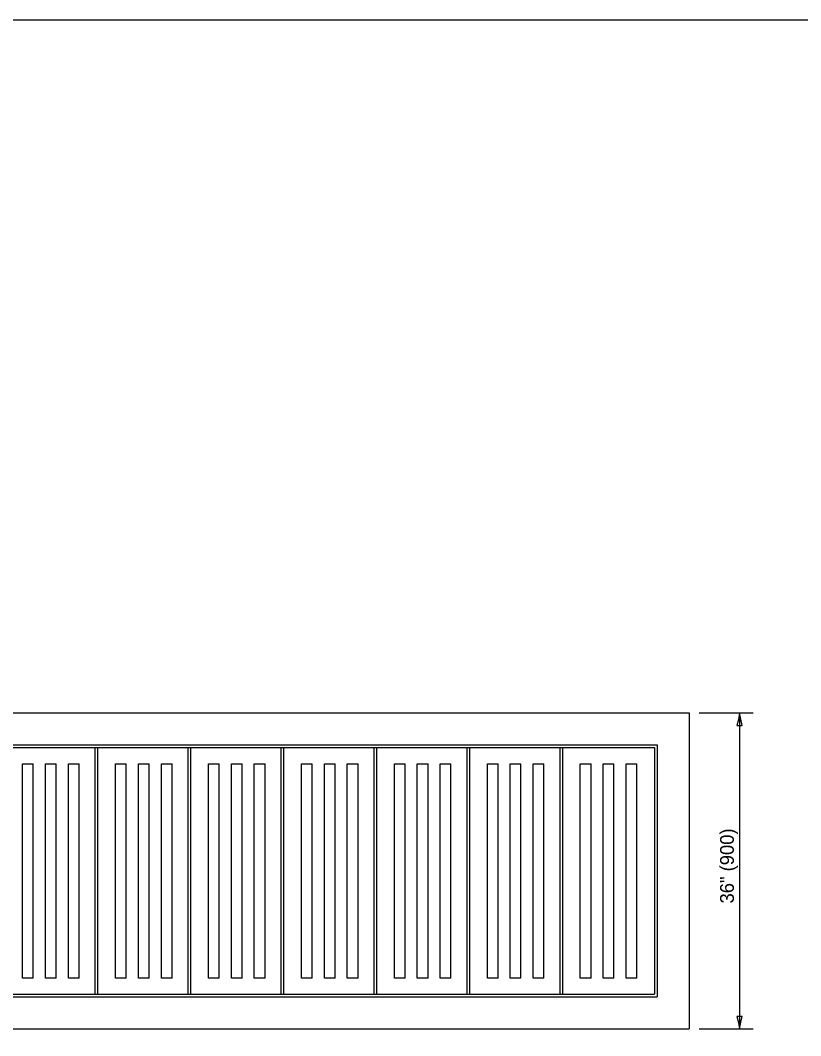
# Model space of a CAD drawing. Extents: x 2261691 to 2262321, y -3123551 to -3123151.
# Drawn here: x 2261884.3 to 2262057.1, y -3123375.6 to -3123150.6 of the extents above; entities that cross this region are included whole.
import ezdxf

# ---------------------------------------------------------------- set-up
doc = ezdxf.new("R2010")
doc.units = 0
for name, color, linetype in [('Default', 7, 'Continuous'), ('RD_Pr_Roadway_Dimensions', 7, 'Continuous'), ('RD_Pr_Roadway_Items', 7, 'Continuous')]:
    doc.layers.add(name, color=color, linetype=linetype)

msp = doc.modelspace()

# ---------------------------------------------------------------- linework, layer by layer
at = {"layer": 'Default'}
msp.add_lwpolyline([(2261690.59, -3123550.64), (2262320.59, -3123550.64), (2262320.59, -3123150.64), (2261690.59, -3123150.64)], close=True, dxfattribs=at)
at = {"layer": 'RD_Pr_Roadway_Dimensions'}
for p, q in [((2262034.64, -3123304.09), (2262046.54, -3123304.09)), ((2262043.57, -3123304.09), (2262043.57, -3123374.15)), ((2262034.64, -3123374.15), (2262046.54, -3123374.15))]:
    msp.add_line(p, q, dxfattribs=at)
for points in [[(2262042.98, -3123306.89), (2262043.57, -3123306.89), (2262044.16, -3123306.89), (2262043.81, -3123305.49), (2262043.57, -3123304.09), (2262043.3, -3123305.58)], [(2262044.16, -3123371.36), (2262043.57, -3123371.35), (2262042.98, -3123371.35), (2262043.33, -3123372.75), (2262043.57, -3123374.15), (2262043.84, -3123372.66)]]:
    msp.add_lwpolyline(points, close=True, dxfattribs=at)
at = {"layer": 'RD_Pr_Roadway_Items'}
for p, q in [((2261708.2, -3123304.09), (2262032.41, -3123304.09)), ((2262032.41, -3123304.09), (2262032.41, -3123374.15)), ((2261715.33, -3123311.21), (2262025.29, -3123311.21)), ((2261715.93, -3123311.8), (2262024.69, -3123311.8)), ((2261900.88, -3123366.44), (2261900.88, -3123311.8)), ((2261900.88, -3123366.44), (2261900.88, -3123311.8)), ((2261900.88, -3123366.44), (2261900.88, -3123311.8)), ((2261900.88, -3123366.44), (2261900.88, -3123311.8)), ((2261900.88, -3123366.44), (2261900.88, -3123311.8)), ((2261900.88, -3123366.44), (2261900.88, -3123311.8)), ((2261900.88, -3123366.44), (2261900.88, -3123311.8)), ((2261900.88, -3123366.44), (2261900.88, -3123311.8)), ((2261900.88, -3123366.44), (2261900.88, -3123311.8)), ((2261900.88, -3123366.44), (2261900.88, -3123311.8)), ((2261900.88, -3123366.44), (2261900.88, -3123311.8)), ((2261900.88, -3123366.44), (2261900.88, -3123311.8)), ((2261900.88, -3123366.44), (2261900.88, -3123311.8)), ((2261900.88, -3123366.44), (2261900.88, -3123311.8)), ((2261900.88, -3123366.44), (2261900.88, -3123311.8)), ((2261900.88, -3123366.44), (2261900.88, -3123311.8)), ((2261900.88, -3123366.44), (2261900.88, -3123311.8)), ((2261900.88, -3123366.44), (2261900.88, -3123311.8)), ((2261900.88, -3123366.44), (2261900.88, -3123311.8)), ((2261900.88, -3123366.44), (2261900.88, -3123311.8)), ((2261900.88, -3123366.44), (2261900.88, -3123311.8)), ((2261901.48, -3123366.44), (2261901.48, -3123311.8)), ((2261901.48, -3123366.44), (2261901.48, -3123311.8)), ((2261901.48, -3123366.44), (2261901.48, -3123311.8)), ((2261901.48, -3123366.44), (2261901.48, -3123311.8)), ((2261901.48, -3123366.44), (2261901.48, -3123311.8)), ((2261901.48, -3123366.44), (2261901.48, -3123311.8)), ((2261901.48, -3123366.44), (2261901.48, -3123311.8)), ((2261901.48, -3123366.44), (2261901.48, -3123311.8)), ((2261901.48, -3123366.44), (2261901.48, -3123311.8)), ((2261901.48, -3123366.44), (2261901.48, -3123311.8)), ((2261901.48, -3123366.44), (2261901.48, -3123311.8)), ((2261901.48, -3123366.44), (2261901.48, -3123311.8)), ((2261901.48, -3123366.44), (2261901.48, -3123311.8)), ((2261901.48, -3123366.44), (2261901.48, -3123311.8)), ((2261901.48, -3123366.44), (2261901.48, -3123311.8)), ((2261901.48, -3123366.44), (2261901.48, -3123311.8)), ((2261901.48, -3123366.44), (2261901.48, -3123311.8)), ((2261901.48, -3123366.44), (2261901.48, -3123311.8)), ((2261901.48, -3123366.44), (2261901.48, -3123311.8)), ((2261901.48, -3123366.44), (2261901.48, -3123311.8)), ((2261901.48, -3123366.44), (2261901.48, -3123311.8)), ((2261921.48, -3123366.44), (2261921.48, -3123311.8)), ((2261921.48, -3123366.44), (2261921.48, -3123311.8)), ((2261921.48, -3123366.44), (2261921.48, -3123311.8)), ((2261921.48, -3123366.44), (2261921.48, -3123311.8)), ((2261921.48, -3123366.44), (2261921.48, -3123311.8)), ((2261921.48, -3123366.44), (2261921.48, -3123311.8)), ((2261921.48, -3123366.44), (2261921.48, -3123311.8)), ((2261921.48, -3123366.44), (2261921.48, -3123311.8)), ((2261921.48, -3123366.44), (2261921.48, -3123311.8)), ((2261921.48, -3123366.44), (2261921.48, -3123311.8)), ((2261921.48, -3123366.44), (2261921.48, -3123311.8)), ((2261921.48, -3123366.44), (2261921.48, -3123311.8)), ((2261921.48, -3123366.44), (2261921.48, -3123311.8)), ((2261921.48, -3123366.44), (2261921.48, -3123311.8)), ((2261921.48, -3123366.44), (2261921.48, -3123311.8)), ((2261922.07, -3123366.44), (2261922.07, -3123311.8)), ((2261922.07, -3123366.44), (2261922.07, -3123311.8)), ((2261922.07, -3123366.44), (2261922.07, -3123311.8)), ((2261922.07, -3123366.44), (2261922.07, -3123311.8)), ((2261922.07, -3123366.44), (2261922.07, -3123311.8)), ((2261922.07, -3123366.44), (2261922.07, -3123311.8)), ((2261922.07, -3123366.44), (2261922.07, -3123311.8)), ((2261922.07, -3123366.44), (2261922.07, -3123311.8)), ((2261922.07, -3123366.44), (2261922.07, -3123311.8)), ((2261922.07, -3123366.44), (2261922.07, -3123311.8)), ((2261922.07, -3123366.44), (2261922.07, -3123311.8)), ((2261922.07, -3123366.44), (2261922.07, -3123311.8)), ((2261922.07, -3123366.44), (2261922.07, -3123311.8)), ((2261922.07, -3123366.44), (2261922.07, -3123311.8)), ((2261922.07, -3123366.44), (2261922.07, -3123311.8)), ((2261942.06, -3123366.44), (2261942.06, -3123311.8)), ((2261942.06, -3123366.44), (2261942.06, -3123311.8)), ((2261942.06, -3123366.44), (2261942.06, -3123311.8)), ((2261942.06, -3123366.44), (2261942.06, -3123311.8)), ((2261942.06, -3123366.44), (2261942.06, -3123311.8)), ((2261942.06, -3123366.44), (2261942.06, -3123311.8)), ((2261942.06, -3123366.44), (2261942.06, -3123311.8)), ((2261942.06, -3123366.44), (2261942.06, -3123311.8)), ((2261942.06, -3123366.44), (2261942.06, -3123311.8)), ((2261942.06, -3123366.44), (2261942.06, -3123311.8)), ((2261942.65, -3123366.44), (2261942.65, -3123311.8)), ((2261942.65, -3123366.44), (2261942.65, -3123311.8)), ((2261942.65, -3123366.44), (2261942.65, -3123311.8)), ((2261942.65, -3123366.44), (2261942.65, -3123311.8)), ((2261942.65, -3123366.44), (2261942.65, -3123311.8)), ((2261942.65, -3123366.44), (2261942.65, -3123311.8)), ((2261942.65, -3123366.44), (2261942.65, -3123311.8)), ((2261942.65, -3123366.44), (2261942.65, -3123311.8)), ((2261942.65, -3123366.44), (2261942.65, -3123311.8)), ((2261942.65, -3123366.44), (2261942.65, -3123311.8)), ((2261962.64, -3123366.44), (2261962.64, -3123311.8)), ((2261962.64, -3123366.44), (2261962.64, -3123311.8)), ((2261962.64, -3123366.44), (2261962.64, -3123311.8)), ((2261962.64, -3123366.44), (2261962.64, -3123311.8)), ((2261962.64, -3123366.44), (2261962.64, -3123311.8)), ((2261962.64, -3123366.44), (2261962.64, -3123311.8)), ((2261963.23, -3123366.44), (2261963.23, -3123311.8)), ((2261963.23, -3123366.44), (2261963.23, -3123311.8)), ((2261963.23, -3123366.44), (2261963.23, -3123311.8)), ((2261963.23, -3123366.44), (2261963.23, -3123311.8)), ((2261963.23, -3123366.44), (2261963.23, -3123311.8)), ((2261963.23, -3123366.44), (2261963.23, -3123311.8)), ((2261983.22, -3123366.44), (2261983.22, -3123311.8)), ((2261983.22, -3123366.44), (2261983.22, -3123311.8)), ((2261983.22, -3123366.44), (2261983.22, -3123311.8)), ((2261983.81, -3123366.44), (2261983.81, -3123311.8)), ((2261983.81, -3123366.44), (2261983.81, -3123311.8)), ((2261983.81, -3123366.44), (2261983.81, -3123311.8)), ((2262003.81, -3123366.44), (2262003.81, -3123311.8)), ((2262004.41, -3123366.44), (2262004.41, -3123311.8)), ((2262024.69, -3123311.8), (2262024.69, -3123366.44)), ((2262025.29, -3123311.21), (2262025.29, -3123367.03)), ((2261884.78, -3123315.37), (2261887.16, -3123315.37)), ((2261884.78, -3123362.87), (2261884.78, -3123315.37)), ((2261887.16, -3123362.87), (2261887.16, -3123315.37)), ((2261889.86, -3123315.37), (2261892.23, -3123315.37)), ((2261889.86, -3123362.87), (2261889.86, -3123315.37)), ((2261892.23, -3123362.87), (2261892.23, -3123315.37)), ((2261894.93, -3123315.37), (2261897.3, -3123315.37)), ((2261894.93, -3123362.87), (2261894.93, -3123315.37)), ((2261897.3, -3123362.87), (2261897.3, -3123315.37)), ((2261905.36, -3123315.37), (2261907.74, -3123315.37)), ((2261905.36, -3123362.87), (2261905.36, -3123315.37)), ((2261907.74, -3123362.87), (2261907.74, -3123315.37)), ((2261910.44, -3123315.37), (2261912.82, -3123315.37)), ((2261910.44, -3123362.87), (2261910.44, -3123315.37)), ((2261912.82, -3123362.87), (2261912.82, -3123315.37)), ((2261915.52, -3123315.37), (2261917.89, -3123315.37)), ((2261915.52, -3123362.87), (2261915.52, -3123315.37)), ((2261917.89, -3123362.87), (2261917.89, -3123315.37)), ((2261925.95, -3123315.37), (2261928.32, -3123315.37)), ((2261925.95, -3123362.87), (2261925.95, -3123315.37)), ((2261928.32, -3123362.87), (2261928.32, -3123315.37)), ((2261931.03, -3123315.37), (2261933.4, -3123315.37)), ((2261931.03, -3123362.87), (2261931.03, -3123315.37)), ((2261933.4, -3123362.87), (2261933.4, -3123315.37)), ((2261936.1, -3123315.37), (2261938.47, -3123315.37)), ((2261936.1, -3123362.87), (2261936.1, -3123315.37)), ((2261938.47, -3123362.87), (2261938.47, -3123315.37)), ((2261946.54, -3123315.37), (2261948.91, -3123315.37)), ((2261946.54, -3123362.87), (2261946.54, -3123315.37)), ((2261948.91, -3123362.87), (2261948.91, -3123315.37)), ((2261951.61, -3123315.37), (2261953.98, -3123315.37)), ((2261951.61, -3123362.87), (2261951.61, -3123315.37)), ((2261953.98, -3123362.87), (2261953.98, -3123315.37)), ((2261956.68, -3123315.37), (2261959.06, -3123315.37)), ((2261956.68, -3123362.87), (2261956.68, -3123315.37)), ((2261959.06, -3123362.87), (2261959.06, -3123315.37)), ((2261967.12, -3123315.37), (2261969.5, -3123315.37)), ((2261967.12, -3123362.87), (2261967.12, -3123315.37)), ((2261969.5, -3123362.87), (2261969.5, -3123315.37)), ((2261972.19, -3123315.37), (2261974.57, -3123315.37)), ((2261972.19, -3123362.87), (2261972.19, -3123315.37)), ((2261974.57, -3123362.87), (2261974.57, -3123315.37)), ((2261977.26, -3123315.37), (2261979.64, -3123315.37)), ((2261977.26, -3123362.87), (2261977.26, -3123315.37)), ((2261979.64, -3123362.87), (2261979.64, -3123315.37)), ((2261987.7, -3123315.37), (2261990.08, -3123315.37)), ((2261987.7, -3123362.87), (2261987.7, -3123315.37)), ((2261990.08, -3123362.87), (2261990.08, -3123315.37)), ((2261992.78, -3123315.37), (2261995.15, -3123315.37)), ((2261992.78, -3123362.87), (2261992.78, -3123315.37)), ((2261995.15, -3123362.87), (2261995.15, -3123315.37)), ((2261997.86, -3123315.37), (2262000.23, -3123315.37)), ((2261997.86, -3123362.87), (2261997.86, -3123315.37)), ((2262000.23, -3123362.87), (2262000.23, -3123315.37)), ((2262008.29, -3123315.37), (2262010.66, -3123315.37)), ((2262008.29, -3123362.87), (2262008.29, -3123315.37)), ((2262010.66, -3123362.87), (2262010.66, -3123315.37)), ((2262013.36, -3123362.87), (2262013.36, -3123315.37)), ((2262013.36, -3123315.37), (2262015.74, -3123315.37)), ((2262015.74, -3123362.87), (2262015.74, -3123315.37)), ((2262018.44, -3123362.87), (2262018.44, -3123315.37)), ((2262018.44, -3123315.37), (2262020.81, -3123315.37)), ((2262020.81, -3123362.87), (2262020.81, -3123315.37)), ((2261887.16, -3123362.87), (2261884.78, -3123362.87)), ((2261892.23, -3123362.87), (2261889.86, -3123362.87)), ((2261897.3, -3123362.87), (2261894.93, -3123362.87)), ((2261907.74, -3123362.87), (2261905.36, -3123362.87)), ((2261912.82, -3123362.87), (2261910.44, -3123362.87)), ((2261917.89, -3123362.87), (2261915.52, -3123362.87)), ((2261928.32, -3123362.87), (2261925.95, -3123362.87)), ((2261933.4, -3123362.87), (2261931.03, -3123362.87)), ((2261938.47, -3123362.87), (2261936.1, -3123362.87)), ((2261948.91, -3123362.87), (2261946.54, -3123362.87)), ((2261953.98, -3123362.87), (2261951.61, -3123362.87)), ((2261959.06, -3123362.87), (2261956.68, -3123362.87)), ((2261969.5, -3123362.87), (2261967.12, -3123362.87)), ((2261974.57, -3123362.87), (2261972.19, -3123362.87)), ((2261979.64, -3123362.87), (2261977.26, -3123362.87)), ((2261990.08, -3123362.87), (2261987.7, -3123362.87)), ((2261995.15, -3123362.87), (2261992.78, -3123362.87)), ((2262000.23, -3123362.87), (2261997.86, -3123362.87)), ((2262010.66, -3123362.87), (2262008.29, -3123362.87)), ((2262015.74, -3123362.87), (2262013.36, -3123362.87)), ((2262020.81, -3123362.87), (2262018.44, -3123362.87)), ((2261715.33, -3123367.03), (2262025.29, -3123367.03)), ((2261715.93, -3123366.44), (2262024.69, -3123366.44)), ((2261708.2, -3123374.15), (2262032.41, -3123374.15))]:
    msp.add_line(p, q, dxfattribs=at)

# ---------------------------------------------------------------- texts
at = {"layer": 'RD_Pr_Roadway_Dimensions'}
msp.add_text('36" (900)', height=3.048, rotation=90, dxfattribs=at).set_placement((2262042.29, -3123346.34))

doc.saveas('drawing.dxf')
